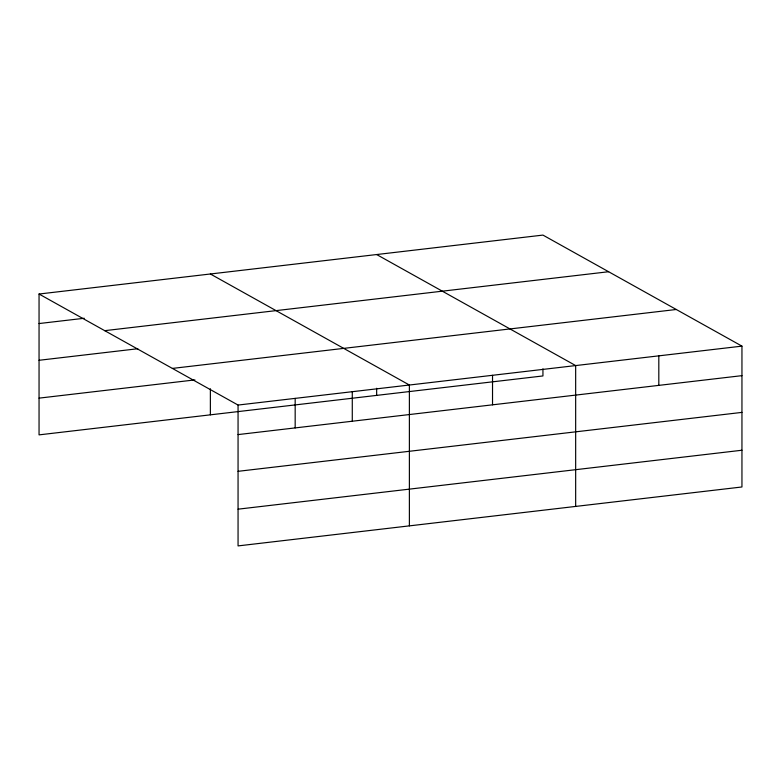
<?xml version="1.0" encoding="UTF-8"?>
<svg xmlns="http://www.w3.org/2000/svg" width="781" height="781" viewBox="0 0 781 781"><rect width="100%" height="100%" fill="white"/><g stroke="black" fill="none" stroke-linecap="round" stroke-linejoin="round"><path stroke-width="1.17" d="M542.941 368.827L542.941 375.944L39.05 434.871L39.05 294.027L542.941 235.091L741.95 346.129L741.95 486.973L238.059 545.909L238.059 405.056L39.05 294.027M39.05 323.549L84.26 318.267M104.722 330.666L608.614 271.729M39.05 360.285L137.798 348.736M172.386 368.417L676.278 309.491M39.05 398.134L194.908 379.908M238.059 405.056L741.95 346.129M238.059 434.587L741.95 375.651M238.059 471.324L741.95 412.388M238.059 509.173L741.95 450.237M376.657 254.538L575.665 365.576L575.665 506.42M210.372 273.985L409.381 385.023L409.381 525.867M658.813 355.853L658.813 385.375M492.528 375.3L492.528 404.831M376.657 388.274L376.657 395.391M352.28 391.701L352.28 421.232M295.169 398.378L295.169 427.91M210.372 388.762L210.372 414.838"/></g></svg>
